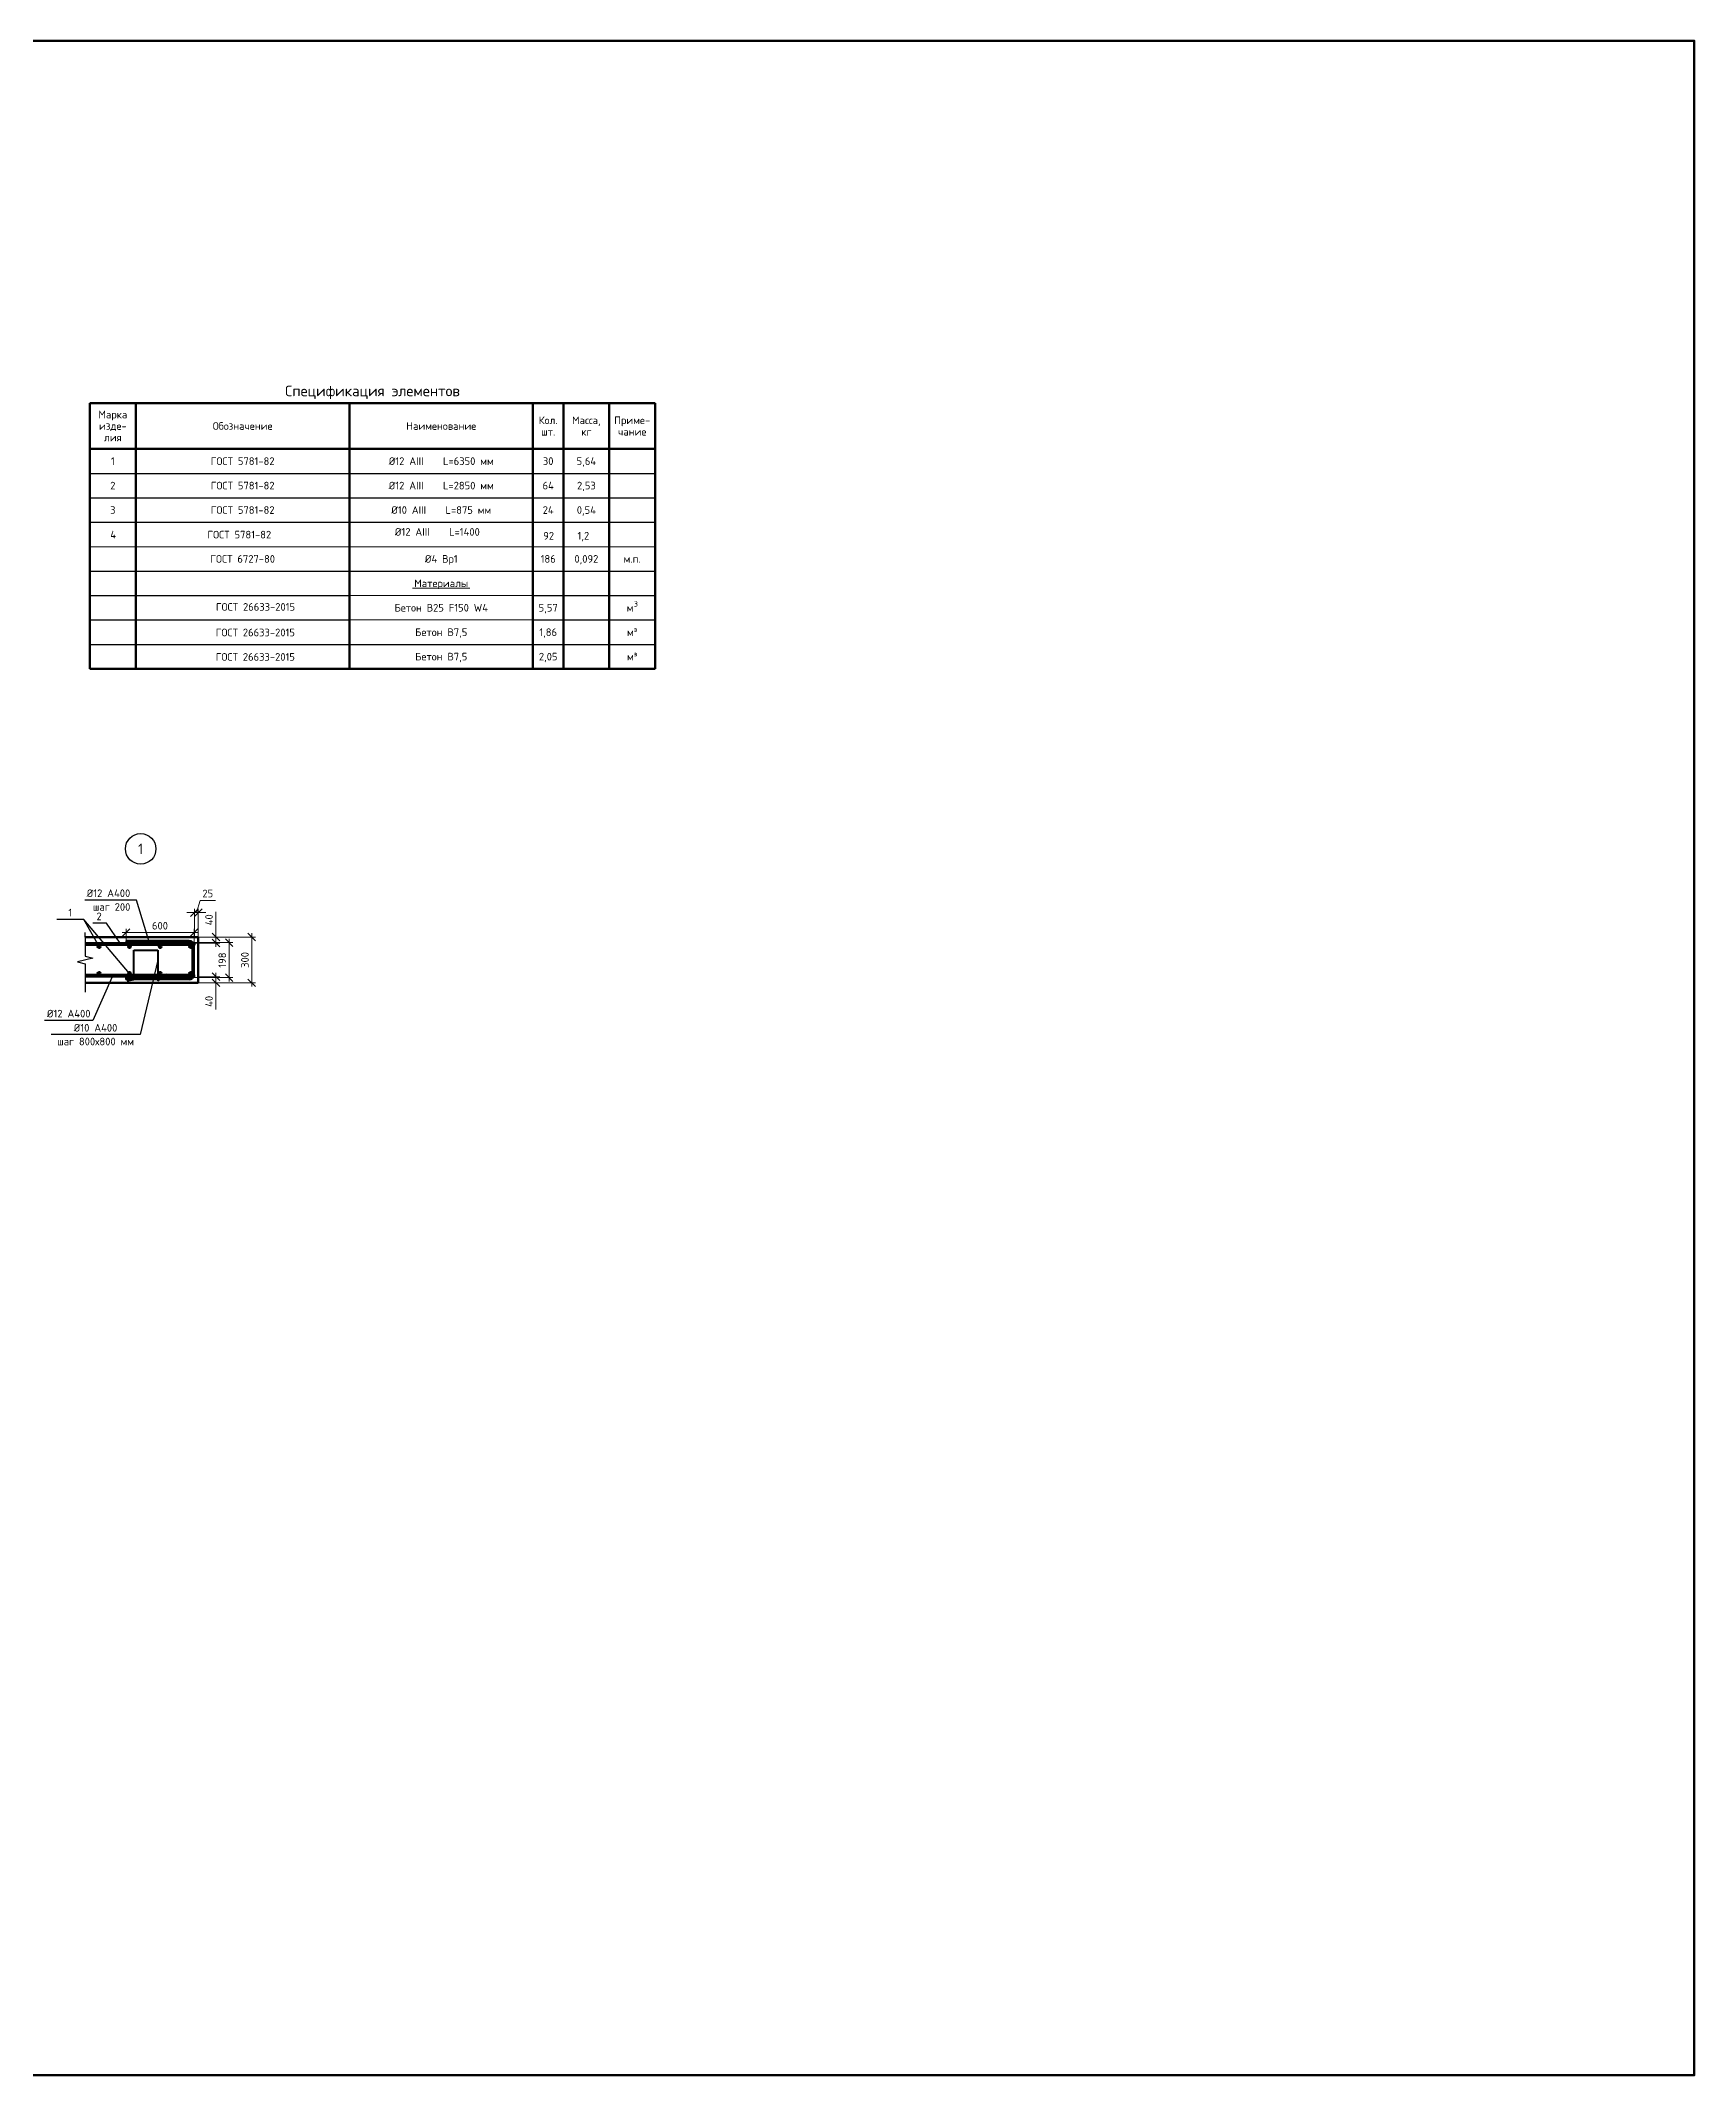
# Model space of a CAD drawing. Header units: millimetres. Extents: x 4809432 to 4960413, y -1122535 to -1055925.
# Drawn here: x 4906286 to 4960413, y -1122535 to -1055925 of the extents above; entities that cross this region are included whole.
import ezdxf
from ezdxf.enums import TextEntityAlignment as Align

# ---------------------------------------------------------------- set-up
doc = ezdxf.new("R2010")
doc.units = ezdxf.units.MM
doc.layers.get('Defpoints').update_dxf_attribs({"color": 3})
for name, color, linetype, lineweight in [('металл', 7, 'Continuous', 40), ('Окна', 7, 'Continuous', 15), ('основная', 7, 'Continuous', 50), ('СПДС_ВЫНОСКИ', 7, 'Continuous', 18), ('СПДС_РАЗМЕРЫ', 7, 'Continuous', 18), ('СПДС_СИМВОЛЫ', 7, 'Continuous', 25), ('текст', 7, 'Continuous', 20), ('штриховка', 7, 'Continuous', 9)]:
    doc.layers.add(name, color=color, linetype=linetype, lineweight=lineweight)
doc.styles.add('ВНИПИТЕКСТ', font='isocpeui.ttf')
doc.styles.add('ГОСТ 2.304', font='isocpeur.ttf')
doc.dimstyles.new('СПДС$0', dxfattribs={"dimscale": 100, "dimtxt": 2.5, "dimasz": 2.5, "dimexe": 1.25, "dimexo": 0.004, "dimgap": 1, "dimtad": 1, "dimdec": 0, "dimtxsty": 'ВНИПИТЕКСТ', "dimblk": 'OBLIQUE', "dimcen": 0, "dimdle": 1.25, "dimclrd": 256, "dimclre": 256, "dimclrt": 256, "dimadec": 0, "dimazin": 2, "dimtfac": 1, "dimtdec": 0, "dimtmove": 1, "dimatfit": 3, "dimldrblk": 'NONE', "dimfxl": 1, "dimlwd": -1, "dimlwe": -1, "dimarcsym": 0})

# ---------------------------------------------------------------- blocks, each defined once
blk = doc.blocks.new('_Oblique')
at = {"color": 0, "linetype": 'ByBlock', "lineweight": -2}
blk.add_line((-0.5, -0.5), (0.5, 0.5), dxfattribs=at)
blk = doc.blocks.new('*D13')
at = {"layer": 'Defpoints', "color": 0, "transparency": 16777216}
for p in [(236, 36), (236, -4), (351, -4)]:
    blk.add_point(p, dxfattribs=at)
at = {"layer": 'СПДС_РАЗМЕРЫ', "transparency": 16777216}
for p, q in [((236, 36), (376, 36)), ((351, 61), (351, -29)), ((236, -4), (376, -4)), ((351, -178), (351, -4))]:
    blk.add_line(p, q, dxfattribs=at)
at = {"layer": 'СПДС_РАЗМЕРЫ', "transparency": 16777216, "xscale": 50, "yscale": 50, "zscale": 50}
for p, rotation in [((351, 36), 90), ((351, -4), 270)]:
    blk.add_blockref('_Oblique', p, dxfattribs=dict(at, rotation=rotation))
at = {"layer": 'СПДС_РАЗМЕРЫ', "transparency": 16777216, "insert": (306, -125), "char_height": 50, "attachment_point": 5, "rotation": 90, "style": 'ГОСТ 2.304'}
blk.add_mtext('40', dxfattribs=at)
blk = doc.blocks.new('_NONE')
blk = doc.blocks.new('*D14')
at = {"layer": 'Defpoints', "color": 0, "transparency": 16777216}
for p in [(236, 296), (351, 296), (211, 256)]:
    blk.add_point(p, dxfattribs=at)
at = {"layer": 'СПДС_РАЗМЕРЫ', "transparency": 16777216}
for p, q in [((351, 462), (351, 296)), ((236, 296), (376, 296)), ((351, 231), (351, 321)), ((211, 256), (376, 256))]:
    blk.add_line(p, q, dxfattribs=at)
at = {"layer": 'СПДС_РАЗМЕРЫ', "transparency": 16777216, "xscale": 50, "yscale": 50, "zscale": 50}
for p, rotation in [((351, 296), 90), ((351, 256), 270)]:
    blk.add_blockref('_Oblique', p, dxfattribs=dict(at, rotation=rotation))
at = {"layer": 'СПДС_РАЗМЕРЫ', "transparency": 16777216, "insert": (306, 409), "char_height": 50, "attachment_point": 5, "rotation": 90, "style": 'ГОСТ 2.304'}
blk.add_mtext('40', dxfattribs=at)
blk = doc.blocks.new('*D15')
at = {"layer": 'Defpoints', "color": 0, "transparency": 16777216}
for p in [(211, 456), (211, 296), (236, 296)]:
    blk.add_point(p, dxfattribs=at)
at = {"layer": 'СПДС_РАЗМЕРЫ', "transparency": 16777216}
for p, q in [((224, 456), (248, 536)), ((248, 536), (348, 536)), ((211, 456), (161, 456)), ((211, 296), (211, 481)), ((236, 456), (211, 456)), ((236, 456), (211, 456)), ((236, 296), (236, 481)), ((236, 456), (286, 456))]:
    blk.add_line(p, q, dxfattribs=at)
at = {"layer": 'СПДС_РАЗМЕРЫ', "transparency": 16777216, "xscale": 50, "yscale": 50, "zscale": 50}
blk.add_blockref('_Oblique', (211, 456), dxfattribs=at)
at = {"layer": 'СПДС_РАЗМЕРЫ', "transparency": 16777216, "xscale": 50, "yscale": 50, "zscale": 50, "rotation": 180}
blk.add_blockref('_Oblique', (236, 456), dxfattribs=at)
at = {"layer": 'СПДС_РАЗМЕРЫ', "transparency": 16777216, "insert": (298, 581), "char_height": 50, "attachment_point": 5, "style": 'ГОСТ 2.304'}
blk.add_mtext('25', dxfattribs=at)
blk = doc.blocks.new('*D16')
at = {"layer": 'Defpoints', "color": 0, "linetype": 'Continuous', "ltscale": 0.083333, "transparency": 16777216}
for p in [(236, 296), (236, -4), (586, -4)]:
    blk.add_point(p, dxfattribs=at)
at = {"layer": 'СПДС_РАЗМЕРЫ', "linetype": 'Continuous', "ltscale": 0.083333, "transparency": 16777216}
for p, q in [((236, 296), (611, 296)), ((586, 321), (586, -29)), ((236, -4), (611, -4))]:
    blk.add_line(p, q, dxfattribs=at)
at = {"layer": 'СПДС_РАЗМЕРЫ', "linetype": 'Continuous', "ltscale": 0.083333, "transparency": 16777216, "xscale": 50, "yscale": 50, "zscale": 50}
for p, rotation in [((586, 296), 90), ((586, -4), 270)]:
    blk.add_blockref('_Oblique', p, dxfattribs=dict(at, rotation=rotation))
at = {"layer": 'СПДС_РАЗМЕРЫ', "linetype": 'Continuous', "ltscale": 0.083333, "transparency": 16777216, "insert": (541, 146), "char_height": 50, "attachment_point": 5, "rotation": 90, "style": 'ГОСТ 2.304'}
blk.add_mtext('300', dxfattribs=at)
blk = doc.blocks.new('*D17')
at = {"layer": 'Defpoints', "color": 0, "ltscale": 0.083333, "transparency": 16777216}
for p in [(208, 325), (-237, 266), (208, 179)]:
    blk.add_point(p, dxfattribs=at)
at = {"layer": 'СПДС_РАЗМЕРЫ', "ltscale": 0.083333, "transparency": 16777216}
for p, q in [((-262, 325), (233, 325)), ((-237, 266), (-237, 350)), ((208, 179), (208, 350))]:
    blk.add_line(p, q, dxfattribs=at)
at = {"layer": 'СПДС_РАЗМЕРЫ', "ltscale": 0.083333, "transparency": 16777216, "xscale": 50, "yscale": 50, "zscale": 50, "rotation": 180}
blk.add_blockref('_Oblique', (-237, 325), dxfattribs=at)
at = {"layer": 'СПДС_РАЗМЕРЫ', "ltscale": 0.083333, "transparency": 16777216, "xscale": 50, "yscale": 50, "zscale": 50}
blk.add_blockref('_Oblique', (208, 325), dxfattribs=at)
at = {"layer": 'СПДС_РАЗМЕРЫ', "ltscale": 0.083333, "transparency": 16777216, "insert": (-15, 370), "char_height": 50, "attachment_point": 5, "style": 'ГОСТ 2.304'}
blk.add_mtext('600', dxfattribs=at)
blk = doc.blocks.new('*D18')
at = {"layer": 'Defpoints', "color": 0, "transparency": 16777216}
for p in [(87, 260), (87, 30), (438, 30)]:
    blk.add_point(p, dxfattribs=at)
at = {"layer": 'СПДС_РАЗМЕРЫ', "transparency": 16777216}
for p, q in [((438, 285), (438, 5)), ((87, 260), (463, 260)), ((87, 30), (463, 30))]:
    blk.add_line(p, q, dxfattribs=at)
at = {"layer": 'СПДС_РАЗМЕРЫ', "transparency": 16777216, "xscale": 50, "yscale": 50, "zscale": 50}
for p, rotation in [((438, 260), 90), ((438, 30), 270)]:
    blk.add_blockref('_Oblique', p, dxfattribs=dict(at, rotation=rotation))
at = {"layer": 'СПДС_РАЗМЕРЫ', "transparency": 16777216, "insert": (393, 145), "char_height": 50, "attachment_point": 5, "rotation": 90, "style": 'ГОСТ 2.304'}
blk.add_mtext('198', dxfattribs=at)
blk = doc.blocks.new('папар')
at = {"layer": 'штриховка', "ltscale": 100}
h = blk.add_hatch(color=256, dxfattribs=at)
h.dxf.hatch_style = 1
edge = h.paths.add_edge_path()
edge.add_arc((-413.9, 233.5), 10, 90, 450)
h = blk.add_hatch(color=256, dxfattribs=at)
h.dxf.hatch_style = 1
edge = h.paths.add_edge_path()
edge.add_arc((-213.9, 233.5), 10, 90, 450)
h = blk.add_hatch(color=256, dxfattribs=at)
h.dxf.hatch_style = 1
edge = h.paths.add_edge_path()
edge.add_arc((-13.9, 233.5), 10, 90, 450)
h = blk.add_hatch(color=256, dxfattribs=at)
h.dxf.hatch_style = 1
edge = h.paths.add_edge_path()
edge.add_arc((186.1, 233.5), 10, 90, 450)
h = blk.add_hatch(color=256, dxfattribs=at)
h.dxf.hatch_style = 1
edge = h.paths.add_edge_path()
edge.add_arc((-413.9, 57.5), 10, 90, 450)
h = blk.add_hatch(color=256, dxfattribs=at)
h.dxf.hatch_style = 1
edge = h.paths.add_edge_path()
edge.add_arc((-213.9, 57.5), 10, 90, 450)
h = blk.add_hatch(color=256, dxfattribs=at)
h.dxf.hatch_style = 1
edge = h.paths.add_edge_path()
edge.add_arc((-13.9, 57.5), 10, 90, 450)
h = blk.add_hatch(color=256, dxfattribs=at)
h.dxf.hatch_style = 1
edge = h.paths.add_edge_path()
edge.add_arc((186.1, 57.5), 10, 90, 450)
at = {"layer": 'металл', "ltscale": 100}
for p, q in [((175.6, 272), (-236.8, 272)), ((-236.8, 272), (-236.8, 260)), ((211.1, 255.5), (-505.2, 255.5)), ((211.1, 243.5), (-505.2, 243.5)), ((175.6, 260), (-236.8, 260)), ((-186.2, 17.6), (-186.2, 210.7)), ((-186.2, 210.7), (-28.4, 210.7)), ((-28.4, 210.7), (-28.8, 8.2)), ((195.6, 240), (195.6, 49.9)), ((207.6, 243.5), (207.6, 49.9)), ((211.1, 255.5), (211.1, 243.5)), ((211.1, 47.5), (-505.2, 47.5)), ((211.1, 35.5), (-505.2, 35.5)), ((175.6, 29.9), (-238.2, 29.9)), ((-238.2, 29.9), (-238.2, 17.9)), ((175.6, 17.9), (-238.2, 17.9)), ((-229.1, 8.2), (-186.2, 17.6)), ((-28.9, 8.2), (28.9, 51.8)), ((211.1, 35.5), (211.1, 47.5))]:
    blk.add_line(p, q, dxfattribs=at)
for centre in [(-413.9, 233.5), (-213.9, 233.5), (-13.9, 233.5), (186.1, 233.5), (-413.9, 57.5), (-213.9, 57.5), (-13.9, 57.5), (186.1, 57.5)]:
    blk.add_circle(centre, 10, dxfattribs=at)
for centre, radius, start, end in [((175.6, 240), 32, 0, 90), ((175.6, 240), 20, 0, 90), ((175.6, 49.9), 20, 270, 0), ((175.6, 49.9), 32, 270, 0)]:
    blk.add_arc(centre, radius, start, end, dxfattribs=at)
at = {"layer": 'основная', "ltscale": 100}
for p, q in [((236.1, 295.5), (-505.2, 295.5)), ((236.1, 295.5), (236.1, -4.5)), ((236.1, -4.5), (-505.2, -4.5))]:
    blk.add_line(p, q, dxfattribs=at)
at = {"layer": 'СПДС_СИМВОЛЫ', "ltscale": 20}
for p, q in [((-513.9, 410.9), (-690.3, 410.9)), ((-213.9, 57.5), (-513.9, 410.9)), ((-413.9, 233.5), (-513.9, 410.9)), ((-365.7, 386.2), (-453.9, 386.2)), ((-275.9, 255.5), (-365.7, 386.2)), ((-28.6, 143.7), (-145.3, -343.3)), ((-327.3, 35.5), (-454.6, -250.5)), ((-454.6, -250.5), (-770.9, -250.5)), ((-145.3, -343.3), (-728.1, -343.3))]:
    blk.add_line(p, q, dxfattribs=at)
at = {"layer": 'СПДС_СИМВОЛЫ', "linetype": 'Continuous', "ltscale": 10}
for p, q in [((-505.2, 295.5), (-505.2, 325.5)), ((-505.2, -4.5), (-505.2, -64.5))]:
    blk.add_line(p, q, dxfattribs=at)
blk.add_lwpolyline([(-505.2, 295.5), (-505.2, 170.5), (-455.2, 158), (-555.2, 133), (-505.2, 120.5), (-505.2, -4.5)], dxfattribs=at)
at = {"layer": 'СПДС_СИМВОЛЫ', "color": 7, "ltscale": 20, "style": 'ГОСТ 2.304'}
for s, p in [('1', (-602.1, 430.9)), ('2', (-413.3, 406.2)), ('%%C12 А400', (-612.3, -230.5))]:
    blk.add_text(s, height=50, dxfattribs=at).set_placement(p, align=Align.CENTER)
blk.add_text('шаг 800х800 мм', height=50, dxfattribs=at).set_placement((-436.7, -363.3), align=Align.TOP_CENTER)
at = {"layer": 'СПДС_РАЗМЕРЫ'}
dim = blk.add_linear_dim(base=(211.1, 456.5), p1=(236.1, 295.5), p2=(211.1, 295.5), dimstyle='СПДС$0', override={"dimscale": 20, "dimtxsty": 'ГОСТ 2.304'}, dxfattribs=at)
dim.commit()
dim.dimension.update_dxf_attribs({"geometry": '*D15', "text_midpoint": (267.6, 581.5)})
at = {"layer": 'СПДС_РАЗМЕРЫ', "ltscale": 0.083333}
dim = blk.add_linear_dim(base=(207.6, 324.7), p1=(-236.8, 266), p2=(207.6, 179.1), text='600', dimstyle='СПДС$0', override={"dimscale": 20, "dimtxsty": 'ГОСТ 2.304'}, dxfattribs=at)
dim.commit()
dim.dimension.update_dxf_attribs({"geometry": '*D17', "text_midpoint": (-14.6, 369.7)})
at = {"layer": 'СПДС_РАЗМЕРЫ'}
for base, p1, p2, angle, picture, middle in [((351.1, 295.5), (211.1, 255.5), (236.1, 295.5), 90, '*D14', (376, 409.5)), ((351.1, -4.5), (236.1, 35.5), (236.1, -4.5), 270, '*D13', (410.2, -125.4))]:
    dim = blk.add_linear_dim(base=base, p1=p1, p2=p2, angle=angle, dimstyle='СПДС$0', override={"dimscale": 20, "dimtxsty": 'ГОСТ 2.304'}, dxfattribs=at)
    dim.commit()
    dim.dimension.update_dxf_attribs({"geometry": picture, "text_midpoint": middle, "dimtype": 128})
dim = blk.add_linear_dim(base=(438.3, 29.9), p1=(87.4, 260), p2=(87.4, 29.9), angle=90, text='198', dimstyle='СПДС$0', override={"dimscale": 20, "dimtxsty": 'ГОСТ 2.304'}, dxfattribs=at)
dim.commit()
dim.dimension.update_dxf_attribs({"geometry": '*D18', "text_midpoint": (393.3, 145)})
at = {"layer": 'СПДС_РАЗМЕРЫ', "linetype": 'Continuous', "ltscale": 0.083333}
dim = blk.add_linear_dim(base=(586.1, -4.5), p1=(236.1, 295.5), p2=(236.1, -4.5), angle=90, dimstyle='СПДС$0', override={"dimscale": 20, "dimtxsty": 'ГОСТ 2.304'}, dxfattribs=at)
dim.commit()
dim.dimension.update_dxf_attribs({"geometry": '*D16', "text_midpoint": (541.1, 145.5)})

msp = doc.modelspace()

# ---------------------------------------------------------------- linework, layer by layer
at = {"linetype": 'Continuous', "lineweight": 100, "ltscale": 0.083333}
msp.add_lwpolyline([(4809432.5, -1055925.1), (4960412.6, -1055925.1), (4960412.6, -1122534.7), (4809432.5, -1122534.7)], close=True, dxfattribs=at)
at = {"layer": 'Окна', "ltscale": 300}
msp.add_line((4926397.3, -1072490.2), (4907897.3, -1072490.2), dxfattribs=at)
at = {"layer": 'СПДС_ВЫНОСКИ', "lineweight": 25, "ltscale": 100}
for p, q in [((4909426.1, -1084060.7), (4907733.5, -1084060.7)), ((4909871.8, -1085539.4), (4909426.1, -1084060.7))]:
    msp.add_line(p, q, dxfattribs=at)
at = {"layer": 'СПДС_СИМВОЛЫ', "linetype": 'Continuous', "lineweight": 25, "ltscale": 100}
msp.add_circle((4909558.7, -1082383.8), 500, dxfattribs=at)
at = {"layer": 'текст', "linetype": 'Continuous', "lineweight": 70, "ltscale": 0.166667}
for p, q in [((4907897.3, -1067790.2), (4907897.3, -1069290.2)), ((4907897.3, -1067790.2), (4926397.3, -1067790.2)), ((4909397.3, -1067790.2), (4909397.3, -1069290.2)), ((4916397.3, -1067790.2), (4916397.3, -1069290.2)), ((4922397.3, -1067790.2), (4922397.3, -1069290.2)), ((4923397.3, -1067790.2), (4923397.3, -1069290.2)), ((4924897.3, -1067790.2), (4924897.3, -1069290.2)), ((4926397.3, -1067790.2), (4926397.3, -1069290.2)), ((4907897.3, -1069290.2), (4907897.3, -1076490.2)), ((4907897.3, -1069290.2), (4926397.3, -1069290.2)), ((4909397.3, -1069290.2), (4909397.3, -1076490.2)), ((4916397.3, -1069290.2), (4916397.3, -1074090.2)), ((4922397.3, -1069290.2), (4922397.3, -1074090.2)), ((4923397.3, -1069290.2), (4923397.3, -1076490.2)), ((4924897.3, -1069290.2), (4924897.3, -1076490.2)), ((4926397.3, -1069290.2), (4926397.3, -1076490.2)), ((4916397.3, -1073290.2), (4916397.3, -1076490.2)), ((4922397.3, -1073290.2), (4922397.3, -1076490.2)), ((4907897.3, -1076490.2), (4916397.3, -1076490.2)), ((4916397.3, -1076490.2), (4922397.3, -1076490.2)), ((4922397.3, -1076490.2), (4926397.3, -1076490.2))]:
    msp.add_line(p, q, dxfattribs=at)
at = {"layer": 'текст', "linetype": 'Continuous', "lineweight": 25, "ltscale": 0.166667}
for p, q in [((4907897.3, -1070090.2), (4926397.3, -1070090.2)), ((4907897.3, -1070890.2), (4926397.3, -1070890.2)), ((4907897.3, -1071690.2), (4926397.3, -1071690.2)), ((4907897.3, -1073290.2), (4926397.3, -1073290.2)), ((4907897.3, -1073290.2), (4916397.3, -1073290.2)), ((4922397.3, -1073290.2), (4926397.3, -1073290.2)), ((4907897.3, -1074090.2), (4916397.3, -1074090.2)), ((4922397.3, -1074090.2), (4926397.3, -1074090.2)), ((4907897.3, -1074890.2), (4916397.3, -1074890.2)), ((4922397.3, -1074890.2), (4926397.3, -1074890.2)), ((4907897.3, -1075690.2), (4916397.3, -1075690.2)), ((4916397.3, -1075690.2), (4922397.3, -1075690.2)), ((4922397.3, -1075690.2), (4926397.3, -1075690.2))]:
    msp.add_line(p, q, dxfattribs=at)
at = {"layer": 'текст', "linetype": 'Continuous', "ltscale": 0.166667}
for p, q in [((4916397.3, -1073290.2), (4922397.3, -1073290.2)), ((4916397.3, -1074090.2), (4922397.3, -1074090.2)), ((4918459.3, -1073852.7), (4920335.3, -1073852.7)), ((4916397.3, -1074890.2), (4922397.3, -1074890.2))]:
    msp.add_line(p, q, dxfattribs=at)

# ---------------------------------------------------------------- block references
at = {"ltscale": 20, "xscale": 5, "yscale": 5, "zscale": 5}
msp.add_blockref('папар', (4910265.1, -1086749.4), dxfattribs=at)

# ---------------------------------------------------------------- texts
at = {"layer": 'СПДС_ВЫНОСКИ', "lineweight": 25, "ltscale": 100, "style": 'ГОСТ 2.304'}
for s, p in [('%%C12 А400', (4907791.1, -1083960.7)), (' шаг 200', (4907833.5, -1084410.7))]:
    msp.add_text(s, height=250, dxfattribs=at).set_placement(p)
at = {"layer": 'СПДС_ВЫНОСКИ', "lineweight": 25, "ltscale": 0.166667, "style": 'ГОСТ 2.304'}
msp.add_text('%%C10 А400', height=250, dxfattribs=at).set_placement((4907367.7, -1088366.1))
at = {"layer": 'текст', "linetype": 'Continuous', "ltscale": 0.166667, "style": 'ГОСТ 2.304'}
for s, height, p in [('Спецификация элементов', 350, (4917147.3, -1067390.2)), ('Марка', 250, (4908647.3, -1068165.2)), ('Обозначение', 250, (4912897.3, -1068540.2)), ('Наименование', 250, (4919397.3, -1068540.2)), ('Кол.', 250, (4922897.3, -1068352.7)), ('Масса,', 250, (4924147.3, -1068352.7)), ('Приме-', 250, (4925647.3, -1068352.7)), ('изде-', 250, (4908647.3, -1068540.2)), ('лия', 250, (4908647.3, -1068915.2)), ('шт.', 250, (4922897.3, -1068727.7)), ('кг', 250, (4924147.3, -1068727.7)), ('чание', 250, (4925647.3, -1068727.7)), ('1', 250, (4908647.3, -1069690.2)), ('ГОСТ 5781-82', 250, (4912897.3, -1069690.2)), ('%%C12 АIII    L=6350 мм', 250, (4919397.3, -1069690.2)), ('30', 250, (4922897.3, -1069690.2)), ('5,64', 250, (4924147.3, -1069690.2)), ('2', 250, (4908647.3, -1070490.2)), ('ГОСТ 5781-82', 250, (4912897.3, -1070490.2)), ('%%C12 АIII    L=2850 мм', 250, (4919397.3, -1070490.2)), ('64', 250, (4922897.3, -1070490.2)), ('2,53', 250, (4924147.3, -1070490.2)), ('3', 250, (4908647.3, -1071290.2)), ('ГОСТ 5781-82', 250, (4912897.3, -1071290.2)), ('%%C10 АIII    L=875 мм', 250, (4919397.3, -1071290.2)), ('24', 250, (4922897.3, -1071290.2)), ('0,54', 250, (4924147.3, -1071290.2)), ('ГОСТ 6727-80', 250, (4912897.3, -1072890.2)), ('%%C4 Вр1', 250, (4919397.3, -1072890.2)), ('186', 250, (4922897.3, -1072890.2)), ('0,092', 250, (4924147.3, -1072890.2)), ('м.п.', 250, (4925647.3, -1072890.2)), ('Материалы', 250, (4919397.3, -1073690.2)), ('Бетон В25 F150 W4', 250, (4919397.3, -1074490.2)), ('5,57', 250, (4922897.3, -1074490.2)), ('3', 175, (4925767.3, -1074365.2)), ('м', 250, (4925579.4, -1074490.2)), ('Бетон В7,5', 250, (4919397.3, -1075290.2)), ('1,86', 250, (4922897.3, -1075290.2)), ('м³', 250, (4925647.3, -1075290.2)), ('Бетон В7,5', 250, (4919397.3, -1076090.2)), ('2,05', 250, (4922897.3, -1076090.2)), ('м³', 250, (4925647.3, -1076090.2))]:
    msp.add_text(s, height=height, dxfattribs=at).set_placement(p, align=Align.MIDDLE_CENTER)
at = {"layer": 'текст', "linetype": 'Continuous', "style": 'ГОСТ 2.304'}
for s, p in [('4', (4908566.2, -1072220.8)), ('ГОСТ 5781-82', (4911744.1, -1072220.8))]:
    msp.add_text(s, height=250, dxfattribs=at).set_placement(p)
at = {"layer": 'текст', "linetype": 'Continuous', "ltscale": 0.166667, "style": 'ГОСТ 2.304'}
msp.add_text('%%C12 AIII    L=1400', height=250, dxfattribs=at).set_placement((4919268.5, -1072131.2), align=Align.CENTER)
for s, p in [('92', (4922735.1, -1072258.9)), ('1,2', (4923858, -1072258.9))]:
    msp.add_text(s, height=250, dxfattribs=at).set_placement(p)
at = {"layer": 'текст', "ltscale": 0.166667, "style": 'ГОСТ 2.304'}
for p in [(4913317.2, -1074462.3), (4913312.8, -1075299.5), (4913312.8, -1076099.5)]:
    msp.add_text('ГОСТ 26633-2015', height=250, dxfattribs=at).set_placement(p, align=Align.MIDDLE_CENTER)
at = {"layer": 'текст', "ltscale": 100, "style": 'ГОСТ 2.304'}
msp.add_text('1', height=350, dxfattribs=at).set_placement((4909558.7, -1082383.8), align=Align.MIDDLE_CENTER)

doc.saveas('drawing.dxf')
